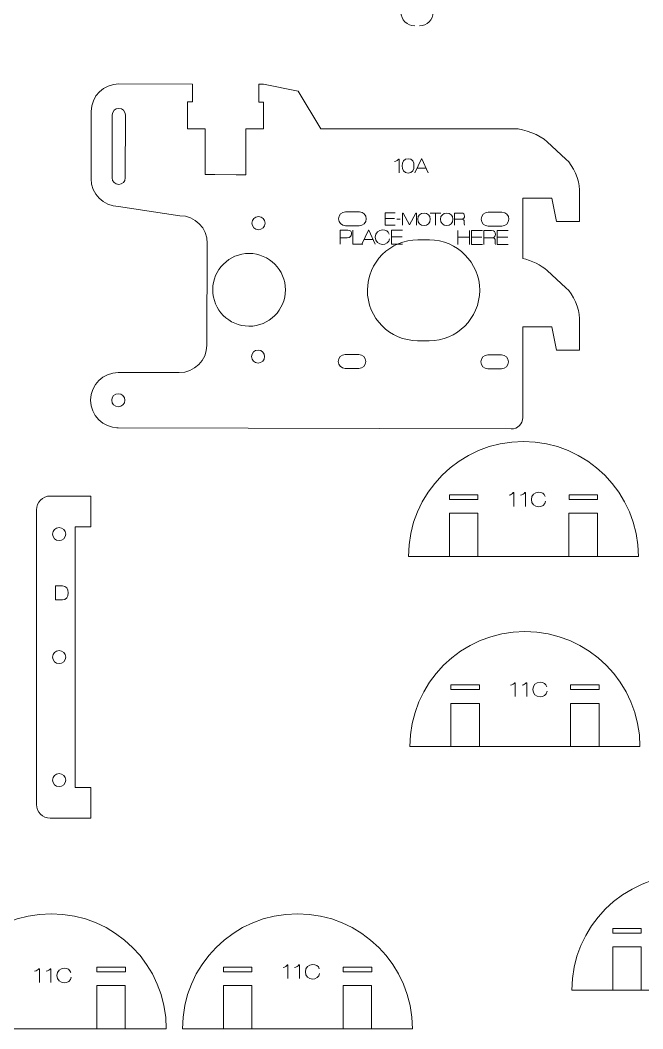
# Model space of a CAD drawing. Header units: millimetres. Extents: x 28 to 1172, y 29 to 868.
# Drawn here: x 409.4 to 517.6, y 486.5 to 661.9 of the extents above; entities that cross this region are included whole.
import ezdxf

# ---------------------------------------------------------------- set-up
doc = ezdxf.new("R2010")
doc.units = ezdxf.units.MM
for name, color, linetype, lineweight, true_color in [('11B', 1, 'CONTINUOUS', 0, 0xff0000), ('11C', 1, 'CONTINUOUS', 0, 0xff0000), ('11C text', 5, 'CONTINUOUS', 0, 0x0000ff), ('Front', 1, 'CONTINUOUS', 0, 0xff0000), ('Right D Arm Back', 1, 'CONTINUOUS', 0, 0xff0000), ('Right D Arm Back Text', 5, 'CONTINUOUS', 0, 0x0000ff), ('Text', 1, 'CONTINUOUS', 0, 0xff0000)]:
    doc.layers.add(name, color=color, linetype=linetype, lineweight=lineweight, true_color=true_color)

msp = doc.modelspace()

# ---------------------------------------------------------------- linework, layer by layer
at = {"layer": '11B', "color": 1, "true_color": 0xff0000}
for points in [[(475.56, 663.28), (475.56, 661.96), (476.64, 660.88), (477.96, 660.88)], [(478.76, 660.88), (480.08, 660.88), (481.16, 661.96), (481.16, 663.28)]]:
    msp.add_open_spline(points, degree=3, dxfattribs=at)
at = {"layer": '11C'}
for p, q in [((494.75, 590.82), (426.14, 591.02)), ((476.86, 568.64), (516.86, 568.64)), ((477.12, 535.61), (517.12, 535.61)), ((505.27, 493.26), (545.27, 493.26)), ((394.76, 486.55), (434.76, 486.55)), ((437.57, 486.55), (477.57, 486.55))]:
    msp.add_line(p, q, dxfattribs=at)
at = {"layer": '11C', "color": 1, "true_color": 0xff0000}
for points in [[(483.98, 578.55), (488.94, 578.55), (488.94, 579.35), (483.98, 579.35), (483.98, 578.55), (483.98, 578.55)], [(504.8, 578.55), (509.76, 578.55), (509.76, 579.35), (504.8, 579.35), (504.8, 578.55), (504.8, 578.55)], [(483.98, 568.64), (483.98, 576.15), (488.94, 576.15), (488.94, 568.64)], [(504.78, 568.64), (504.78, 576.15), (509.74, 576.15), (509.74, 568.64)], [(484.24, 545.52), (489.2, 545.52), (489.2, 546.32), (484.24, 546.32), (484.24, 545.52), (484.24, 545.52)], [(505.06, 545.52), (510.02, 545.52), (510.02, 546.32), (505.06, 546.32), (505.06, 545.52), (505.06, 545.52)], [(484.24, 535.61), (484.24, 543.12), (489.2, 543.12), (489.2, 535.61)], [(505.04, 535.61), (505.04, 543.12), (510, 543.12), (510, 535.61)], [(512.39, 503.17), (517.35, 503.17), (517.35, 503.97), (512.39, 503.97), (512.39, 503.17), (512.39, 503.17)], [(512.39, 493.26), (512.39, 500.77), (517.35, 500.77), (517.35, 493.26)], [(422.71, 496.46), (427.67, 496.46), (427.67, 497.26), (422.71, 497.26), (422.71, 496.46), (422.71, 496.46)], [(444.69, 496.46), (449.66, 496.46), (449.66, 497.26), (444.69, 497.26), (444.69, 496.46), (444.69, 496.46)], [(465.52, 496.46), (470.48, 496.46), (470.48, 497.26), (465.52, 497.26), (465.52, 496.46), (465.52, 496.46)], [(422.68, 486.55), (422.68, 494.06), (427.64, 494.06), (427.64, 486.55)], [(444.69, 486.55), (444.69, 494.06), (449.66, 494.06), (449.66, 486.55)], [(465.49, 486.55), (465.49, 494.06), (470.45, 494.06), (470.45, 486.55)]]:
    msp.add_lwpolyline(points, dxfattribs=at)
for points in [[(496.86, 588.64), (485.81, 588.64), (476.86, 579.69), (476.86, 568.64)], [(516.86, 568.64), (516.86, 579.69), (507.91, 588.64), (496.86, 588.64)], [(497.12, 555.61), (486.07, 555.61), (477.12, 546.65), (477.12, 535.61)], [(517.12, 535.61), (517.12, 546.65), (508.17, 555.61), (497.12, 555.61)], [(525.27, 513.26), (514.22, 513.26), (505.27, 504.3), (505.27, 493.26)], [(414.76, 506.55), (403.72, 506.55), (394.76, 497.59), (394.76, 486.55)], [(434.76, 486.55), (434.76, 497.59), (425.81, 506.55), (414.76, 506.55)], [(457.57, 506.55), (446.53, 506.55), (437.57, 497.59), (437.57, 486.55)], [(477.57, 486.55), (477.57, 497.59), (468.62, 506.55), (457.57, 506.55)]]:
    msp.add_open_spline(points, degree=3, dxfattribs=at)
at = {"layer": '11C text', "color": 5, "true_color": 0x0000ff}
for points in [[(495.1, 579.75), (495.19, 579.75), (495.19, 577.36)], [(497.1, 579.75), (497.19, 579.75), (497.19, 577.36)], [(495.36, 546.71), (495.45, 546.71), (495.45, 544.33)], [(497.36, 546.71), (497.45, 546.71), (497.45, 544.33)], [(412.63, 497), (412.71, 497), (412.71, 494.62)], [(414.63, 497), (414.71, 497), (414.71, 494.62)], [(455.81, 497.65), (455.9, 497.65), (455.9, 495.27)], [(457.81, 497.65), (457.9, 497.65), (457.9, 495.27)]]:
    msp.add_lwpolyline(points, dxfattribs=at)
for points in [[(494.35, 579.3), (494.71, 579.39), (494.96, 579.58), (495.1, 579.75)], [(496.35, 579.3), (496.71, 579.39), (496.96, 579.58), (497.1, 579.75)], [(498.24, 578.55), (498.24, 579.35), (498.8, 579.82), (499.49, 579.82)], [(499.49, 579.82), (500.06, 579.82), (500.51, 579.58), (500.64, 579.06)], [(499.49, 577.29), (498.8, 577.29), (498.24, 577.76), (498.24, 578.55)], [(500.7, 578.26), (500.63, 577.62), (500.05, 577.29), (499.49, 577.29)], [(494.61, 546.26), (494.97, 546.35), (495.22, 546.55), (495.36, 546.71)], [(496.61, 546.26), (496.97, 546.35), (497.22, 546.55), (497.36, 546.71)], [(498.5, 545.52), (498.5, 546.32), (499.06, 546.78), (499.75, 546.78)], [(499.75, 544.26), (499.06, 544.26), (498.5, 544.72), (498.5, 545.52)], [(499.75, 546.78), (500.32, 546.78), (500.78, 546.55), (500.9, 546.02)], [(500.96, 545.23), (500.89, 544.58), (500.31, 544.26), (499.75, 544.26)], [(411.87, 496.55), (412.24, 496.64), (412.48, 496.83), (412.63, 497)], [(413.87, 496.55), (414.24, 496.64), (414.48, 496.83), (414.63, 497)], [(415.76, 495.81), (415.76, 496.61), (416.33, 497.07), (417.02, 497.07)], [(417.02, 497.07), (417.59, 497.07), (418.04, 496.84), (418.17, 496.31)], [(455.06, 497.2), (455.43, 497.29), (455.67, 497.49), (455.81, 497.65)], [(457.06, 497.2), (457.43, 497.29), (457.67, 497.49), (457.81, 497.65)], [(458.95, 496.46), (458.95, 497.26), (459.51, 497.72), (460.2, 497.72)], [(460.2, 495.2), (459.51, 495.2), (458.95, 495.66), (458.95, 496.46)], [(460.2, 497.72), (460.78, 497.72), (461.23, 497.49), (461.36, 496.96)], [(461.42, 496.17), (461.35, 495.52), (460.76, 495.2), (460.2, 495.2)], [(417.02, 494.55), (416.33, 494.55), (415.76, 495.01), (415.76, 495.81)], [(418.23, 495.52), (418.16, 494.87), (417.57, 494.55), (417.02, 494.55)]]:
    msp.add_open_spline(points, degree=3, dxfattribs=at)
at = {"layer": 'Front', "color": 1, "true_color": 0xff0000}
for points in [[(495.27, 643.01), (461.65, 643.01), (457.72, 649.52), (451.69, 650.73), (450.85, 650.74), (450.84, 647.64), (451.67, 647.64), (451.67, 642.96), (451.67, 642.96), (448.59, 642.97), (448.57, 635.01), (446.92, 635.01), (446.92, 635.01), (443.19, 635.02), (443.19, 635.02), (441.53, 635.03), (441.55, 642.99), (438.48, 643), (438.48, 643), (438.48, 647.67), (439.32, 647.67), (439.33, 650.76), (426.53, 650.8)], [(421.71, 646.01), (421.68, 634.32)], [(425.35, 634.47), (425.38, 645.4), (425.38, 645.4)], [(427.66, 645.4), (427.63, 634.47)], [(504.25, 637.73), (500.99, 640.73)], [(496.73, 620.46), (496.73, 620.45), (496.73, 630.91), (501.8, 630.91), (502.59, 626.9), (506.59, 626.89), (506.6, 632.36)], [(426.47, 629.51), (437.11, 627.88)], [(468.33, 628.55), (465.92, 628.55)], [(493.13, 628.48), (490.72, 628.48)], [(451.93, 626.59), (451.93, 626.59)], [(465.92, 626.15), (468.32, 626.15), (468.32, 626.15)], [(490.71, 626.08), (493.12, 626.08), (493.12, 626.08)], [(441.9, 623.07), (441.82, 605.39)], [(480.51, 623.67), (478.51, 623.68)], [(504.25, 615.37), (500.99, 618.38)], [(449.14, 608.68), (449.14, 608.68)], [(496.73, 592.79), (496.73, 608.56), (501.8, 608.56), (502.59, 604.54), (506.59, 604.53), (506.6, 610)], [(478.46, 606.16), (480.47, 606.15), (480.47, 606.15)], [(451.86, 603.39), (451.86, 603.39)], [(468.26, 603.75), (465.85, 603.75)], [(493.06, 603.68), (490.65, 603.68)], [(437.01, 600.61), (426.42, 600.62)], [(465.85, 601.35), (468.26, 601.35), (468.26, 601.35)], [(490.65, 601.28), (493.05, 601.28), (493.05, 601.28)], [(425.28, 595.81), (425.28, 595.81)]]:
    msp.add_lwpolyline(points, dxfattribs=at)
for points in [[(426.53, 650.8), (423.88, 650.81), (421.72, 648.66), (421.71, 646.01)], [(425.38, 645.4), (425.38, 646.03), (425.89, 646.54), (426.52, 646.54)], [(426.52, 646.54), (427.15, 646.54), (427.66, 646.03), (427.66, 645.4)], [(500.99, 640.73), (499.69, 641.92), (497.03, 643.01), (495.27, 643.01)], [(506.6, 632.36), (506.61, 634.12), (505.55, 636.54), (504.25, 637.73)], [(421.68, 634.32), (421.67, 631.67), (423.82, 629.52), (426.47, 629.51)], [(426.49, 633.33), (425.86, 633.33), (425.35, 633.84), (425.35, 634.47)], [(427.63, 634.47), (427.63, 633.84), (427.12, 633.33), (426.49, 633.33)], [(437.11, 627.88), (439.77, 627.88), (441.91, 625.72), (441.9, 623.07)], [(449.65, 626.6), (449.65, 627.23), (450.16, 627.73), (450.79, 627.73)], [(450.79, 627.73), (451.42, 627.73), (451.93, 627.22), (451.93, 626.59)], [(465.92, 628.55), (465.26, 628.55), (464.72, 628.02), (464.72, 627.36)], [(469.53, 627.34), (469.53, 628.01), (468.99, 628.54), (468.33, 628.55)], [(490.72, 628.48), (490.06, 628.49), (489.52, 627.95), (489.52, 627.29)], [(494.33, 627.27), (494.33, 627.94), (493.79, 628.48), (493.13, 628.48)], [(450.78, 625.45), (450.15, 625.46), (449.65, 625.97), (449.65, 626.6)], [(451.93, 626.59), (451.93, 625.96), (451.41, 625.45), (450.78, 625.45)], [(464.72, 627.36), (464.72, 626.69), (465.25, 626.15), (465.92, 626.15)], [(468.32, 626.15), (468.99, 626.14), (469.52, 626.68), (469.53, 627.34)], [(489.52, 627.29), (489.52, 626.62), (490.05, 626.09), (490.71, 626.08)], [(493.12, 626.08), (493.79, 626.07), (494.32, 626.61), (494.33, 627.27)], [(478.51, 623.68), (473.67, 623.69), (469.74, 619.78), (469.73, 614.94)], [(489.25, 614.89), (489.26, 619.73), (485.35, 623.66), (480.51, 623.67)], [(442.84, 615.02), (442.85, 618.51), (445.68, 621.33), (449.17, 621.32)], [(449.17, 621.32), (452.66, 621.31), (455.49, 618.47), (455.48, 614.98)], [(500.99, 618.38), (500.02, 619.26), (498.23, 620.09), (496.73, 620.46)], [(449.14, 608.68), (445.65, 608.69), (442.83, 611.52), (442.84, 615.02)], [(455.48, 614.98), (455.47, 611.49), (452.63, 608.67), (449.14, 608.68)], [(469.73, 614.94), (469.71, 610.1), (473.63, 606.17), (478.46, 606.16)], [(480.47, 606.15), (485.3, 606.14), (489.24, 610.05), (489.25, 614.89)], [(506.6, 610), (506.61, 611.76), (505.55, 614.18), (504.25, 615.37)], [(441.82, 605.39), (441.81, 602.74), (439.66, 600.6), (437.01, 600.61)], [(449.58, 603.39), (449.59, 604.02), (450.1, 604.53), (450.73, 604.53)], [(450.72, 602.25), (450.09, 602.25), (449.58, 602.76), (449.58, 603.39)], [(451.86, 603.39), (451.86, 602.76), (451.35, 602.25), (450.72, 602.25)], [(450.73, 604.53), (451.36, 604.53), (451.87, 604.01), (451.86, 603.39)], [(465.85, 603.75), (465.19, 603.75), (464.65, 603.22), (464.65, 602.56)], [(469.46, 602.54), (469.46, 603.21), (468.92, 603.74), (468.26, 603.75)], [(490.65, 603.68), (489.99, 603.69), (489.45, 603.15), (489.45, 602.49)], [(494.26, 602.47), (494.26, 603.14), (493.72, 603.68), (493.06, 603.68)], [(464.65, 602.56), (464.65, 601.89), (465.18, 601.35), (465.85, 601.35)], [(468.26, 601.35), (468.92, 601.34), (469.46, 601.88), (469.46, 602.54)], [(489.45, 602.49), (489.45, 601.82), (489.98, 601.29), (490.65, 601.28)], [(493.05, 601.28), (493.72, 601.27), (494.26, 601.81), (494.26, 602.47)], [(426.42, 600.62), (423.77, 600.63), (421.62, 598.49), (421.61, 595.83)], [(425.28, 595.81), (425.28, 596.44), (425.79, 596.95), (426.42, 596.95)], [(426.42, 596.95), (427.05, 596.95), (427.56, 596.44), (427.56, 595.81)], [(421.61, 595.83), (421.6, 593.18), (423.75, 591.02), (426.4, 591.01)], [(426.42, 594.67), (425.79, 594.67), (425.28, 595.18), (425.28, 595.81)], [(427.56, 595.81), (427.56, 595.18), (427.05, 594.67), (426.42, 594.67)], [(494.75, 590.82), (495.84, 590.82), (496.73, 591.7), (496.73, 592.79)]]:
    msp.add_open_spline(points, degree=3, dxfattribs=at)
at = {"layer": 'Right D Arm Back', "color": 1, "true_color": 0xff0000}
msp.add_line((412.19, 576.76), (412.19, 525.56), dxfattribs=at)
for points in [[(414.59, 579.16), (421.65, 579.16), (421.65, 573.8), (418.93, 573.8), (418.93, 528.52), (421.65, 528.52), (421.65, 523.16), (414.59, 523.16)], [(416.13, 573.68), (416.13, 573.68)], [(416.13, 552.3), (416.13, 552.3)], [(416.13, 530.92), (416.13, 530.92)]]:
    msp.add_lwpolyline(points, dxfattribs=at)
for points in [[(412.19, 576.76), (412.19, 578.09), (413.27, 579.16), (414.59, 579.16)], [(414.99, 572.54), (414.99, 573.17), (415.5, 573.68), (416.13, 573.68)], [(416.13, 573.68), (416.76, 573.68), (417.27, 573.17), (417.27, 572.54)], [(416.13, 571.4), (415.5, 571.4), (414.99, 571.91), (414.99, 572.54)], [(417.27, 572.54), (417.27, 571.91), (416.76, 571.4), (416.13, 571.4)], [(414.99, 551.16), (414.99, 551.79), (415.5, 552.3), (416.13, 552.3)], [(416.13, 552.3), (416.76, 552.3), (417.27, 551.79), (417.27, 551.16)], [(416.13, 550.03), (415.5, 550.03), (414.99, 550.54), (414.99, 551.16)], [(417.27, 551.16), (417.27, 550.54), (416.76, 550.03), (416.13, 550.03)], [(414.99, 529.78), (414.99, 530.41), (415.5, 530.92), (416.13, 530.92)], [(416.13, 528.65), (415.5, 528.65), (414.99, 529.16), (414.99, 529.78)], [(416.13, 530.92), (416.76, 530.92), (417.27, 530.41), (417.27, 529.78)], [(417.27, 529.78), (417.27, 529.16), (416.76, 528.65), (416.13, 528.65)], [(414.59, 523.16), (413.27, 523.16), (412.19, 524.24), (412.19, 525.56)]]:
    msp.add_open_spline(points, degree=3, dxfattribs=at)
at = {"layer": 'Right D Arm Back Text', "color": 5, "true_color": 0x0000ff}
for points in [[(415.53, 563.52), (416.71, 563.52)], [(416.71, 561.1), (415.53, 561.1), (415.53, 563.52), (415.53, 563.52)]]:
    msp.add_lwpolyline(points, dxfattribs=at)
for points in [[(416.71, 563.52), (417.38, 563.52), (417.72, 563.03), (417.72, 562.31)], [(417.72, 562.31), (417.72, 561.59), (417.38, 561.1), (416.71, 561.1)]]:
    msp.add_open_spline(points, degree=3, dxfattribs=at)
at = {"layer": 'text', "color": 5, "true_color": 0x0000ff}
for points in [[(475.18, 637.73), (475.26, 637.73), (475.26, 635.35)], [(476.82, 637.79), (476.82, 637.79)], [(478, 635.34), (479.12, 637.75), (479.21, 637.75), (480.31, 635.33)], [(479.95, 636.13), (478.37, 636.14)], [(474.56, 626.21), (472.83, 626.21), (472.83, 628.4), (474.54, 628.4)], [(475.85, 626.26), (475.85, 628.35), (475.94, 628.35), (477.04, 626.32), (477.05, 626.32), (478.14, 628.35), (478.24, 628.35), (478.24, 626.26)], [(479.58, 628.35), (479.58, 628.35)], [(480.67, 628.35), (482.47, 628.35)], [(481.58, 626.26), (481.58, 628.35)], [(483.52, 628.35), (483.52, 628.35)], [(484.88, 626.26), (484.88, 628.35), (486.03, 628.35)], [(472.83, 627.38), (474.47, 627.38)], [(474.86, 627.26), (475.42, 627.26)], [(486.11, 627.28), (486.11, 627.28), (484.88, 627.27)], [(465.01, 622.95), (465.01, 625.37), (466.3, 625.37)], [(468.91, 622.95), (467.21, 622.95), (467.21, 625.37)], [(468.79, 622.95), (469.9, 625.37), (469.99, 625.37), (471.1, 622.95)], [(475.85, 622.95), (473.94, 622.95), (473.94, 625.37), (475.83, 625.37)], [(473.94, 624.24), (475.75, 624.24)], [(485.43, 622.87), (485.43, 625.29)], [(485.43, 624.16), (487.5, 624.16)], [(487.5, 625.29), (487.5, 622.87)], [(489.75, 622.87), (487.85, 622.87), (487.85, 625.29), (489.73, 625.29)], [(487.85, 624.16), (489.65, 624.16)], [(489.99, 622.87), (489.99, 625.29), (491.32, 625.29)], [(494.21, 622.87), (492.31, 622.87), (492.31, 625.29), (494.19, 625.29)], [(492.31, 624.16), (494.12, 624.16)], [(466.2, 624.05), (465.01, 624.05)], [(470.73, 623.75), (469.15, 623.75)], [(491.42, 624.05), (491.41, 624.04), (489.99, 624.04)]]:
    msp.add_lwpolyline(points, dxfattribs=at)
for points in [[(474.42, 637.28), (474.79, 637.37), (475.03, 637.57), (475.18, 637.73)], [(475.8, 636.54), (475.8, 637.21), (476.07, 637.79), (476.82, 637.79)], [(476.82, 635.3), (476.07, 635.3), (475.8, 635.87), (475.8, 636.54)], [(476.82, 637.79), (477.56, 637.79), (477.83, 637.21), (477.83, 636.54)], [(477.83, 636.54), (477.83, 635.87), (477.56, 635.3), (476.82, 635.3)], [(478.5, 627.26), (478.5, 627.95), (478.98, 628.35), (479.58, 628.35)], [(479.58, 628.35), (480.18, 628.35), (480.67, 627.95), (480.67, 627.26)], [(482.44, 627.26), (482.44, 627.95), (482.93, 628.35), (483.52, 628.35)], [(483.52, 628.35), (484.12, 628.35), (484.61, 627.95), (484.61, 627.26)], [(486.03, 628.35), (486.45, 628.35), (486.61, 628.15), (486.61, 627.78)], [(486.61, 627.78), (486.61, 627.58), (486.48, 627.3), (486.11, 627.28)], [(479.58, 626.16), (478.98, 626.16), (478.5, 626.57), (478.5, 627.26)], [(480.67, 627.26), (480.67, 626.57), (480.18, 626.16), (479.58, 626.16)], [(483.52, 626.17), (482.93, 626.17), (482.44, 626.57), (482.44, 627.26)], [(484.61, 627.26), (484.61, 626.57), (484.12, 626.17), (483.52, 626.17)], [(486.11, 627.28), (486.43, 627.27), (486.57, 627.12), (486.57, 626.84)], [(486.57, 626.84), (486.57, 626.76), (486.58, 626.34), (486.62, 626.26)], [(466.97, 624.71), (466.97, 624.38), (466.8, 624.05), (466.2, 624.05)], [(466.3, 625.37), (466.81, 625.37), (466.97, 625.07), (466.97, 624.71)], [(471.1, 624.16), (471.1, 624.96), (471.67, 625.42), (472.36, 625.42)], [(472.36, 622.9), (471.67, 622.9), (471.1, 623.36), (471.1, 624.16)], [(472.36, 625.42), (472.93, 625.42), (473.38, 625.19), (473.51, 624.66)], [(491.32, 625.29), (491.81, 625.29), (491.99, 625.06), (491.99, 624.63)], [(491.99, 624.63), (491.99, 624.4), (491.84, 624.07), (491.42, 624.05)], [(473.57, 623.87), (473.5, 623.22), (472.91, 622.9), (472.36, 622.9)], [(491.41, 624.04), (491.78, 624.04), (491.95, 623.87), (491.95, 623.54)], [(491.95, 623.54), (491.95, 623.45), (491.95, 622.97), (492, 622.87)]]:
    msp.add_open_spline(points, degree=3, dxfattribs=at)

doc.saveas('drawing.dxf')
